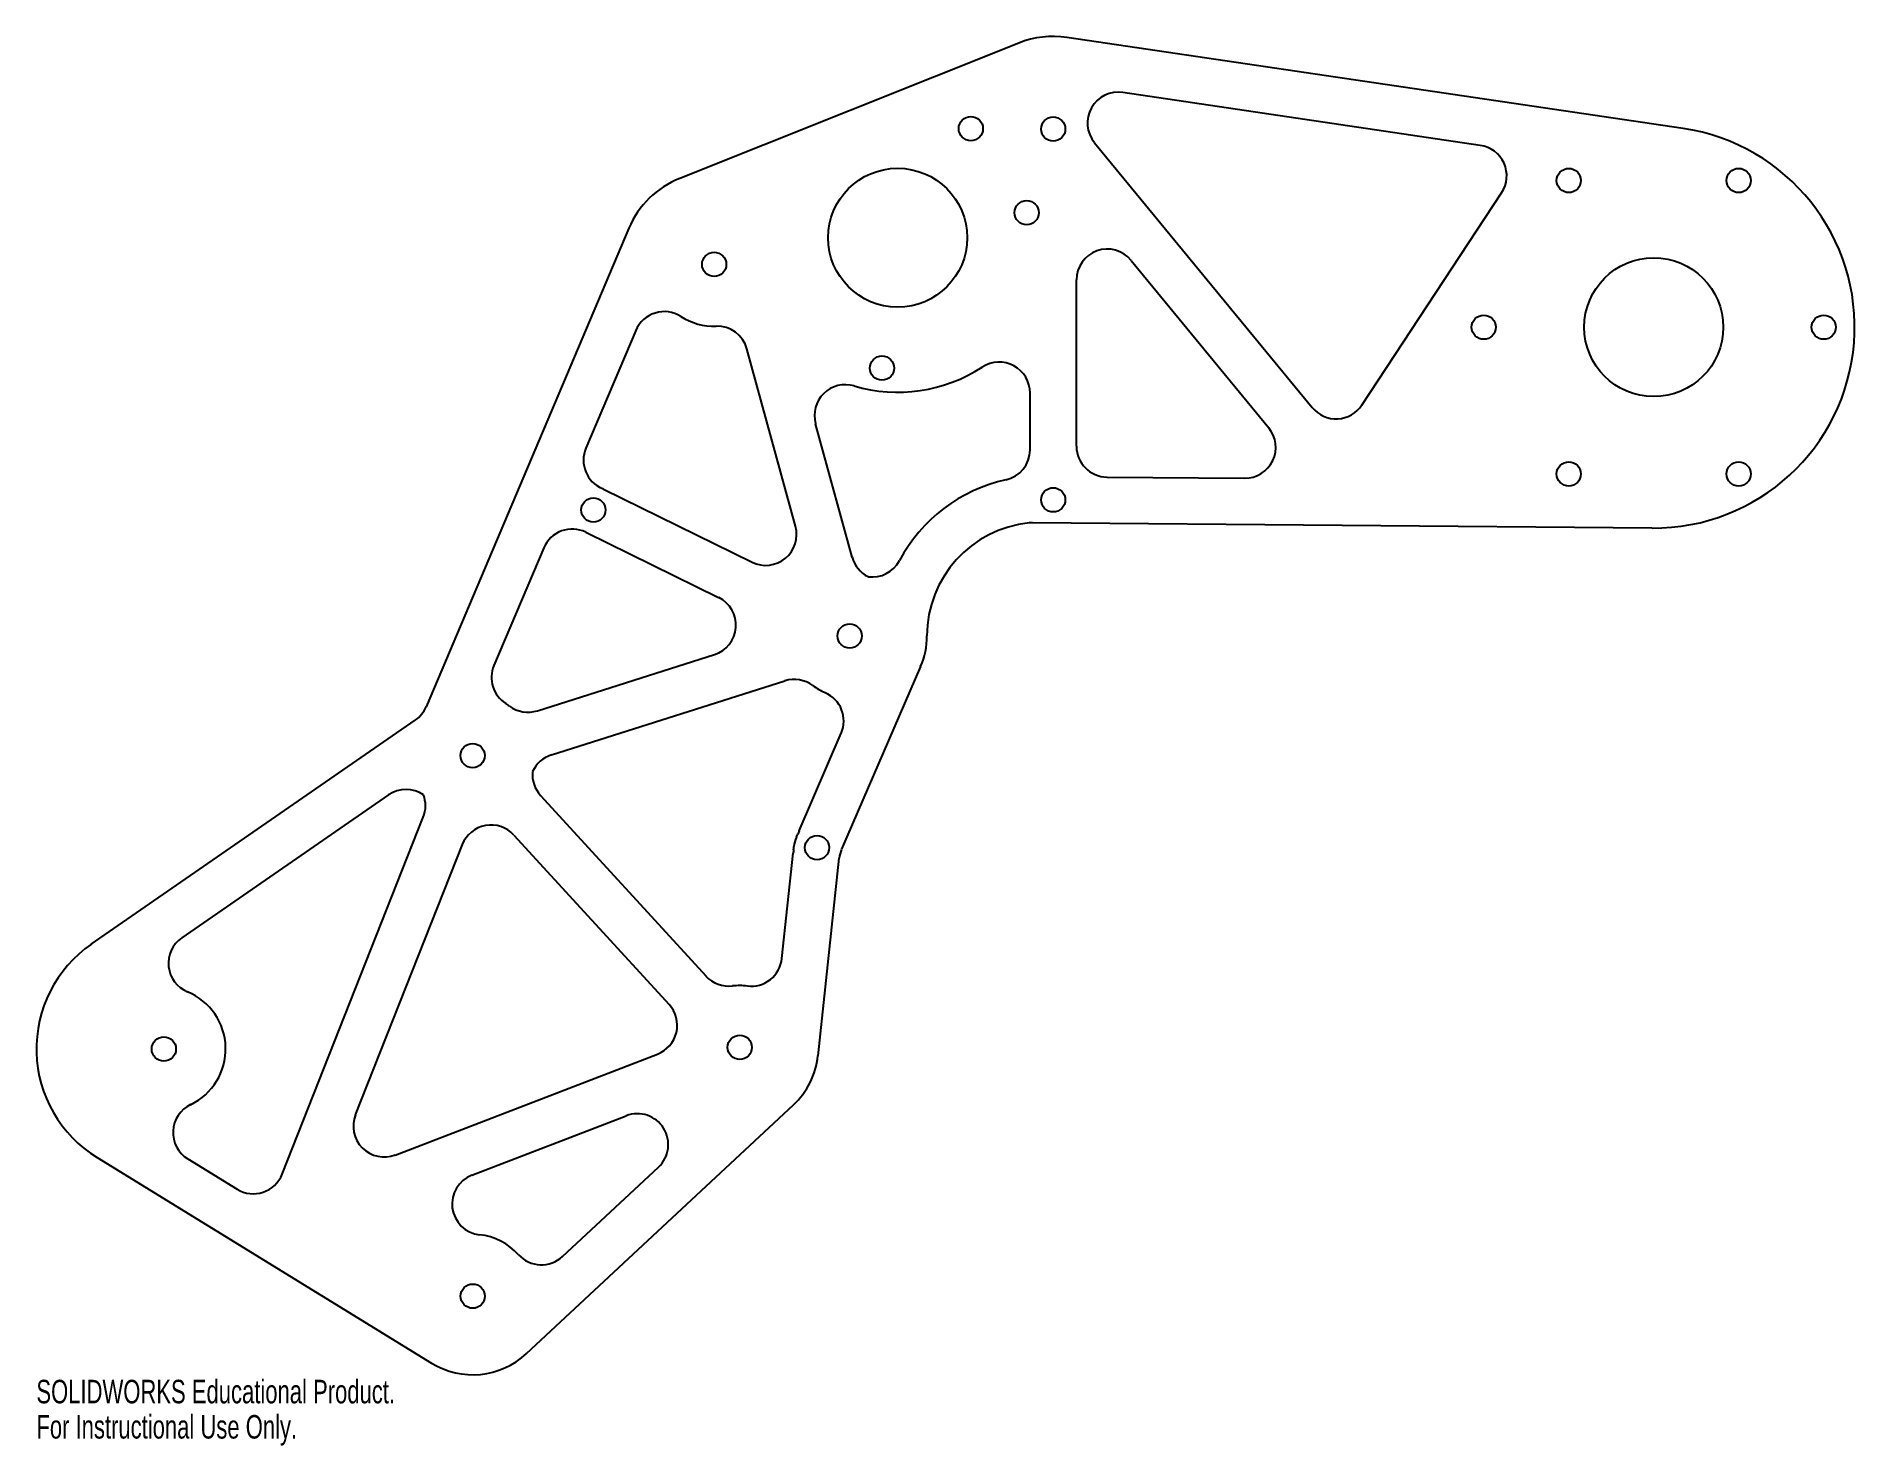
# Model space of a CAD drawing. Header units: inches. Extents: x -7.1 to 7.6, y -0.4 to 11.
import ezdxf

# ---------------------------------------------------------------- set-up
doc = ezdxf.new("R2010")
doc.units = ezdxf.units.IN
doc.header["$MEASUREMENT"] = 0
doc.styles.add('SLDTEXTSTYLE0', font='TXT', dxfattribs={"width": 0.7})

msp = doc.modelspace()

# ---------------------------------------------------------------- linework, layer by layer
at = {"color": 7, "linetype": 'Continuous', "lineweight": 25}
for p, q in [((6.238, 10.297), (1.253, 11.035)), ((-1.877, 9.895), (0.865, 10.99)), ((4.597, 10.161), (1.706, 10.589)), ((1.476, 10.183), (3.238, 8.039)), ((3.64, 8.06), (4.77, 9.776)), ((-2.29, 9.491), (-3.929, 5.619)), ((1.774, 9.23), (2.886, 7.877)), ((1.331, 7.727), (1.331, 9.072)), ((-2.233, 8.663), (-2.636, 7.711)), ((-0.941, 7.079), (-1.334, 8.515)), ((0.956, 7.699), (0.956, 8.158)), ((-0.483, 6.829), (-0.779, 7.909)), ((-2.493, 7.379), (-1.292, 6.789)), ((1.578, 7.477), (2.691, 7.468)), ((5.986, 7.065), (0.976, 7.107)), ((-2.637, 7.032), (-1.563, 6.504)), ((-2.977, 6.905), (-3.38, 5.953)), ((-3.029, 5.587), (-1.597, 6.041)), ((0.071, 5.944), (-0.568, 4.466)), ((-2.916, 5.229), (-1.027, 5.829)), ((-6.637, 3.698), (-4.017, 5.511)), ((-0.912, 4.614), (-0.571, 5.404)), ((-4.232, 4.906), (-5.905, 3.748)), ((-3.004, 4.901), (-1.665, 3.439)), ((-5.094, 1.836), (-3.952, 4.726)), ((-3.219, 4.581), (-1.964, 3.21)), ((-4.5, 2.318), (-3.636, 4.504)), ((-1.052, 3.581), (-0.96, 4.433)), ((-0.759, 2.795), (-0.587, 4.393)), ((-4.178, 1.992), (-2.058, 2.808)), ((-3.118, 0.385), (-0.958, 2.398)), ((-3.559, 1.829), (-2.31, 2.309)), ((-6.59, 1.972), (-3.885, 0.308)), ((-5.857, 1.961), (-5.457, 1.715)), ((-2.825, 1.17), (-2.05, 1.893))]:
    msp.add_line(p, q, dxfattribs=at)
for centre, radius in [((0.477, 10.297), 0.098), ((1.143, 10.293), 0.098), ((-0.115, 9.414), 0.562), ((5.313, 9.877), 0.098), ((6.687, 9.877), 0.098), ((0.928, 9.616), 0.098), ((-1.599, 9.198), 0.098), ((6, 8.69), 0.562), ((4.625, 8.69), 0.098), ((7.375, 8.69), 0.098), ((-0.242, 8.359), 0.098), ((5.313, 7.503), 0.098), ((6.687, 7.503), 0.098), ((1.143, 7.293), 0.098), ((-2.576, 7.211), 0.098), ((-0.503, 6.192), 0.098), ((-3.553, 5.224), 0.098), ((-0.767, 4.479), 0.098), ((-6.05, 2.85), 0.098), ((-1.392, 2.863), 0.098), ((-3.552, 0.85), 0.098)]:
    msp.add_circle(centre, radius, dxfattribs=at)
for centre, radius, start, end in [((1.143, 10.293), 0.75, 81.5815, 111.7698), ((1.67, 10.342), 0.25, 81.5815, 219.4086), ((6, 8.69), 1.625, 269.5176, 81.5815), ((4.561, 9.914), 0.25, 326.6434, 81.5815), ((-1.599, 9.198), 0.75, 111.7698, 157.0552), ((1.581, 9.072), 0.25, 39.4086, 180), ((-2.003, 8.566), 0.25, 57.4611, 157.0552), ((-1.599, 9.198), 0.5, 237.4611, 271.8088), ((-1.575, 8.449), 0.25, 15.3275, 91.8088), ((0.706, 8.158), 0.25, 0, 123.1528), ((-0.115, 9.414), 1.25, 253.5938, 303.1528), ((-0.538, 7.975), 0.25, 73.5938, 195.3275), ((3.431, 8.198), 0.25, 219.4086, 326.6434), ((2.693, 7.718), 0.25, 269.5176, 39.4086), ((-2.406, 7.614), 0.25, 157.0552, 247.0552), ((0.706, 7.699), 0.25, 282.5341, 0), ((1.581, 7.727), 0.25, 180, 269.5176), ((-2.576, 7.211), 0.187, 63.8194, 67.0552), ((1.041, 6.192), 1.294, 102.5341, 151.8851), ((-1.182, 7.013), 0.25, 243.8194, 15.3275), ((1.041, 6.192), 0.919, 95.7315, 180), ((0.974, 6.857), 0.25, 89.5176, 95.7315), ((-2.747, 6.807), 0.25, 63.8194, 157.0552), ((-0.242, 6.895), 0.25, 195.3275, 243.3032), ((-0.321, 6.919), 0.25, 262.2816, 331.8851), ((-1.673, 6.279), 0.25, 287.6117, 63.8194), ((-0.503, 6.192), 0.625, 336.6327, 0), ((-3.15, 5.856), 0.25, 157.0552, 237.4611), ((-0.951, 5.59), 0.25, 53.2971, 107.6117), ((-0.503, 6.192), 0.5, 233.2971, 246.6327), ((-4.159, 5.716), 0.25, 304.679, 337.0552), ((-3.553, 5.224), 0.5, 53.2971, 57.4611), ((-3.105, 5.825), 0.25, 233.2971, 287.6117), ((-0.801, 5.503), 0.25, 336.6327, 66.6327), ((-2.84, 4.991), 0.25, 107.6117, 155.6496), ((-2.819, 5.07), 0.25, 174.4426, 222.4804), ((-4.09, 4.7), 0.25, 56.0452, 124.679), ((-4.184, 4.818), 0.25, 338.4297, 20.9723), ((-3.404, 4.412), 0.25, 42.4804, 158.4297), ((-0.767, 4.479), 0.187, 153.0381, 177.444), ((-1.156, 4.678), 0.25, 333.0381, 339.1743), ((-0.339, 4.366), 0.625, 156.6327, 159.1743), ((-0.339, 4.366), 0.625, 171.3078, 173.8494), ((-1.204, 4.499), 0.25, 351.3078, 357.444), ((-0.339, 4.366), 0.25, 156.6327, 173.8494), ((-6.05, 2.85), 1.031, 124.679, 238.4056), ((-5.763, 3.543), 0.25, 124.679, 247.4762), ((-1.3, 3.608), 0.25, 262.9785, 353.8494), ((-1.481, 3.608), 0.25, 222.4804, 276.7951), ((-6.05, 2.85), 0.5, 295.6085, 67.4762), ((-1.392, 2.863), 0.5, 82.9785, 96.7951), ((-2.148, 3.041), 0.25, 291.0477, 42.4804), ((-1.392, 2.863), 0.636, 312.9913, 353.8494), ((-5.726, 2.174), 0.25, 115.6085, 238.4056), ((-4.268, 2.226), 0.25, 158.4297, 291.0477), ((-2.22, 2.076), 0.25, 312.9913, 111.0477), ((-5.326, 1.928), 0.25, 238.4056, 338.4297), ((-3.469, 1.595), 0.25, 111.0477, 263.6612), ((-3.552, 0.85), 0.5, 42.1204, 83.6612), ((-2.996, 1.353), 0.25, 222.1204, 312.9913), ((-3.552, 0.85), 0.636, 238.4056, 312.9913)]:
    msp.add_arc(centre, radius, start, end, dxfattribs=at)

# ---------------------------------------------------------------- texts
at = {"color": 7, "linetype": 'Continuous', "char_height": 0.1903, "attachment_point": 1, "style": 'SLDTEXTSTYLE0'}
for s, insert in [('SOLIDWORKS Educational Product.', (-7.081, 0.173)), ('For Instructional Use Only.', (-7.081, -0.112))]:
    msp.add_mtext(s, dxfattribs=dict(at, insert=insert))

doc.saveas('drawing.dxf')
